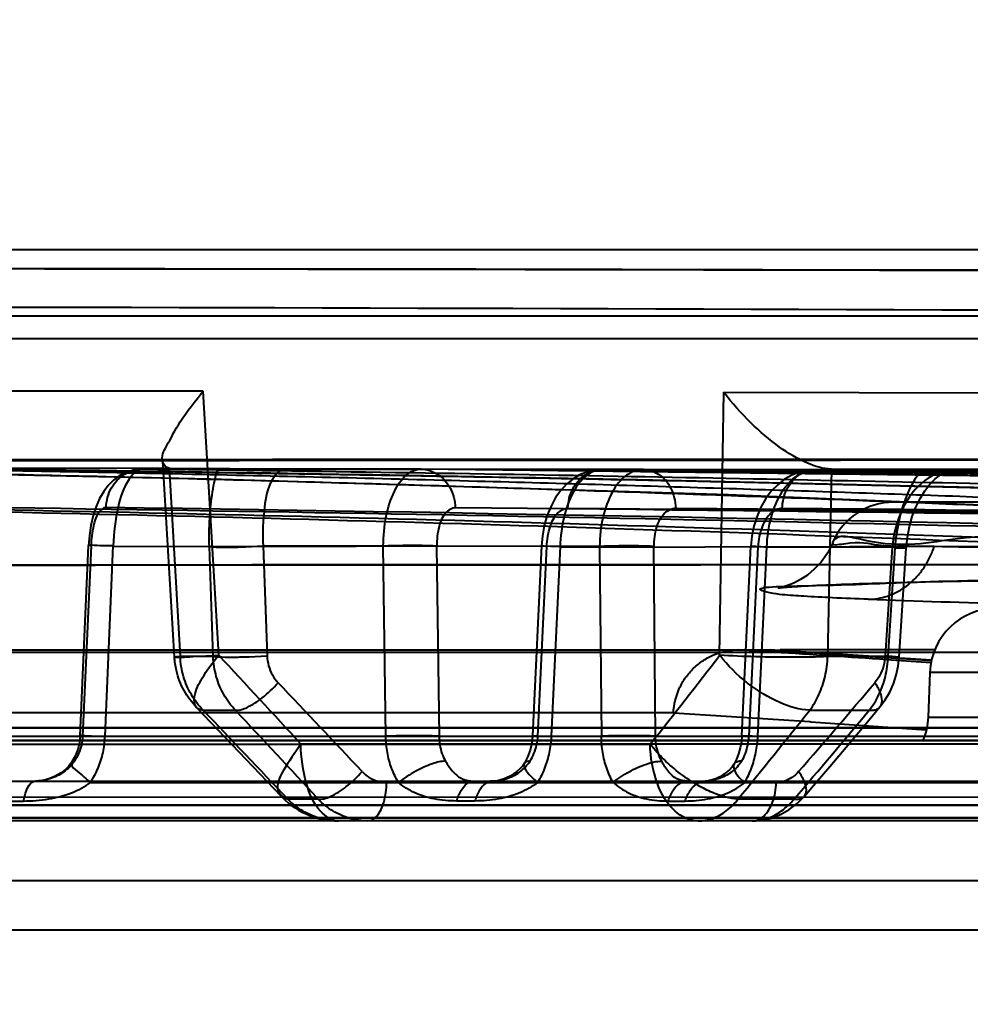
# Model space of a CAD drawing. Header units: millimetres. Extents: x 687 to 1107, y -116 to 478.
# Drawn here: x 946.151 to 947.584, y 377.089 to 378.553 of the extents above; entities that cross this region are included whole.
import ezdxf

# ---------------------------------------------------------------- set-up
doc = ezdxf.new("R2010")
doc.units = ezdxf.units.MM
doc.header["$LTSCALE"] = 0.1
doc.layers.add('DIM', color=3, linetype='Continuous')
doc.styles.get("Standard").update_dxf_attribs({"font": 'arial.ttf'})
doc.dimstyles.new('ISO-25', dxfattribs={"dimtxt": 2.5, "dimasz": 2.5, "dimexe": 1.25, "dimexo": 0.625, "dimtad": 1, "dimlfac": 5, "dimtxsty": 'Standard', "dimcen": 2.5, "dimadec": 0, "dimazin": 0, "dimtfac": 1, "dimtmove": 0, "dimatfit": 3, "dimfxl": 0, "dimarcsym": 0})

# ---------------------------------------------------------------- blocks, each defined once
blk = doc.blocks.new('*D66')
at = {"layer": 'Defpoints', "color": 0}
for p in [(944.6671, 406.9555), (944.6671, 389.8246), (1014.6687, 375.8242)]:
    blk.add_point(p, dxfattribs=at)
at = {"layer": 'DIM', "color": 0, "lineweight": -2}
for p, q in [((944.6671, 390.4496), (944.6671, 408.2055)), ((1014.6687, 376.4492), (1014.6687, 408.2055)), ((1012.1687, 406.9555), (947.1671, 406.9555))]:
    blk.add_line(p, q, dxfattribs=at)
at = {"layer": 'DIM', "color": 0}
for points in [[(947.1671, 407.3722), (947.1671, 406.5389), (944.6671, 406.9555)], [(1012.1687, 407.3722), (1012.1687, 406.5389), (1014.6687, 406.9555)]]:
    blk.add_solid(points, dxfattribs=at)
at = {"layer": 'DIM', "color": 0, "insert": (979.6679, 408.8578), "char_height": 2.5, "attachment_point": 5}
blk.add_mtext('350', dxfattribs=at)

msp = doc.modelspace()

# ---------------------------------------------------------------- linework, layer by layer
for p, q in [((949.1672, 378.2056), (944.6672, 378.2056)), ((949.0672, 378.1056), (940.267, 378.1056)), ((948.3579, 378.0723), (940.7904, 378.0697)), ((941.1601, 378.0699), (948.5429, 378.0724)), ((946.4283, 377.9927), (945.8987, 377.9933)), ((946.4517, 377.5952), (946.4282, 377.9927)), ((947.2063, 377.5952), (947.2129, 377.9911)), ((947.2128, 377.9913), (947.6265, 377.9905)), ((946.385, 377.5922), (946.3672, 377.8873)), ((946.0432, 377.8774), (946.3769, 377.877)), ((947.0913, 377.8747), (946.3382, 377.8759)), ((946.377, 377.877), (946.3936, 377.5931)), ((946.377, 377.877), (946.4504, 377.8762)), ((946.4504, 377.8762), (946.5524, 377.8756)), ((946.7561, 377.8753), (946.5522, 377.8756)), ((946.5524, 377.8756), (946.7563, 377.8753)), ((947.1484, 377.8746), (947.0297, 377.8748)), ((947.0299, 377.8748), (947.7034, 377.8735)), ((947.3786, 377.8742), (947.1484, 377.8746)), ((947.5588, 377.8738), (947.3498, 377.8742)), ((947.5591, 377.8738), (947.3501, 377.8742)), ((947.3747, 377.8754), (947.3691, 377.5931)), ((947.6357, 377.8749), (947.3747, 377.8754)), ((947.3747, 377.8754), (947.5097, 377.8744)), ((947.5097, 377.8744), (947.5591, 377.8738)), ((949.9665, 377.8256), (947.4684, 377.8256)), ((946.2429, 377.4737), (946.2556, 377.7606)), ((946.2592, 377.7601), (946.2465, 377.4731)), ((946.2803, 377.4731), (946.2926, 377.7601)), ((946.2926, 377.7589), (947.0255, 377.7601)), ((946.4432, 377.5931), (946.4375, 377.7587)), ((946.4918, 377.7585), (946.5187, 377.7597)), ((946.5187, 377.7597), (946.5245, 377.5941)), ((946.6996, 377.7596), (946.5187, 377.7596)), ((946.7034, 377.4731), (946.6996, 377.7594)), ((946.7797, 377.7594), (946.7835, 377.4731)), ((946.9379, 377.7597), (946.9244, 377.4739)), ((946.9324, 377.4731), (946.9459, 377.759)), ((946.9379, 377.7597), (946.9661, 377.759)), ((946.9459, 377.759), (946.9379, 377.7597)), ((946.9661, 377.759), (946.9526, 377.4731)), ((947.6211, 377.759), (946.966, 377.7576)), ((947.0255, 377.7589), (947.0281, 377.4731)), ((947.1099, 377.4731), (947.1073, 377.7589)), ((947.24, 377.4739), (947.2536, 377.7592)), ((947.264, 377.7585), (947.2504, 377.4731)), ((947.2638, 377.4731), (947.2775, 377.7584)), ((947.2775, 377.758), (947.4663, 377.7584)), ((947.4663, 377.758), (947.4559, 377.5941)), ((947.4605, 377.5931), (947.471, 377.757)), ((947.4875, 377.7563), (947.4663, 377.758)), ((947.471, 377.757), (947.4875, 377.7563)), ((947.477, 377.5924), (947.4875, 377.7563)), ((947.5165, 377.7057), (947.5427, 377.7063)), ((947.5427, 377.7063), (947.5703, 377.7069)), ((947.5703, 377.7069), (947.5994, 377.7074)), ((951.1931, 377.5995), (944.8251, 377.5992)), ((945.372, 377.6032), (947.2832, 377.6032)), ((946.4432, 377.5931), (946.3936, 377.5931)), ((946.4083, 377.5929), (946.4127, 377.5931)), ((946.4127, 377.5931), (946.4517, 377.5952)), ((946.4975, 377.5929), (946.5245, 377.5941)), ((947.2826, 377.6001), (947.2349, 377.6032)), ((947.2888, 377.5997), (947.2826, 377.6001)), ((947.2832, 377.6032), (947.2832, 377.6032)), ((947.2894, 377.603), (947.2832, 377.6032)), ((947.2832, 377.6031), (947.2893, 377.6027)), ((947.478, 377.5908), (947.2892, 377.603)), ((947.2893, 377.6027), (947.3934, 377.596)), ((947.5305, 377.6032), (947.2978, 377.6032)), ((947.4605, 377.5931), (947.3691, 377.5931)), ((947.3934, 377.596), (947.504, 377.5886)), ((947.477, 377.5924), (947.4559, 377.5941)), ((947.4605, 377.5931), (947.477, 377.5924)), ((947.5252, 377.5837), (947.458, 377.5883)), ((947.5257, 377.5875), (947.478, 377.5908)), ((947.504, 377.5886), (947.5256, 377.5871)), ((947.5232, 377.5691), (947.5208, 377.5021)), ((949.9118, 377.5691), (947.5232, 377.5691)), ((947.1372, 377.5084), (945.2732, 377.5084)), ((946.4281, 377.5123), (946.4768, 377.5123)), ((947.1372, 377.5084), (947.3421, 377.4951)), ((947.3421, 377.5123), (947.4318, 377.5123)), ((947.3421, 377.4951), (947.3439, 377.4949)), ((947.3439, 377.4949), (947.5177, 377.4829)), ((947.5208, 377.5021), (949.9141, 377.5021)), ((944.8234, 377.4857), (951.2204, 377.4857)), ((953.4392, 377.485), (944.8235, 377.4862)), ((963.4856, 377.4667), (925.8486, 377.4667)), ((927.8361, 377.4666), (956.7883, 377.4667)), ((945.7182, 377.4731), (963.2813, 377.4731)), ((945.8637, 377.4614), (947.1018, 377.4614)), ((946.085, 377.4731), (963.2877, 377.4731)), ((947.6624, 377.4614), (946.5755, 377.4614)), ((946.9244, 377.4739), (946.9526, 377.4731)), ((946.9324, 377.4731), (946.9244, 377.4739)), ((945.7815, 377.4056), (963.2928, 377.4056)), ((946.2584, 377.4035), (947.6362, 377.4035)), ((944.6672, 377.3816), (949.3176, 377.3817)), ((946.1277, 377.3756), (946.1573, 377.3756)), ((946.6015, 377.3785), (946.5557, 377.3785)), ((946.8377, 377.3756), (946.8103, 377.3756)), ((947.1284, 377.3756), (947.1543, 377.3756)), ((947.3184, 377.3785), (947.234, 377.3785)), ((951.2816, 377.3691), (944.7631, 377.3692)), ((944.7632, 377.3693), (952.6613, 377.3693)), ((944.6666, 377.3503), (952.6626, 377.3504)), ((952.6626, 377.3503), (944.667, 377.3504)), ((948.9288, 377.3456), (945.8993, 377.3456)), ((952.6673, 377.2556), (936.667, 377.2556)), ((949.3393, 377.1809), (944.6672, 377.1811))]:
    msp.add_line(p, q)
for points in [[(948.2844, 378.1733), (948.1491, 378.1736), (947.9994, 378.174), (947.8368, 378.1744), (947.661, 378.1748), (947.4716, 378.1753), (947.2707, 378.1757), (947.0594, 378.1761), (946.8389, 378.1764), (946.6093, 378.1768), (946.3705, 378.1771), (946.1236, 378.1774), (945.8705, 378.1776), (945.6124, 378.1778), (945.3508, 378.178), (945.086, 378.1781), (944.819, 378.1782), (944.5509, 378.1782), (944.2829, 378.1781), (944.0166, 378.178), (943.7534, 378.1779)], [(948.2621, 378.1734), (948.1278, 378.1737), (947.9792, 378.1741), (947.8169, 378.1745), (947.6417, 378.1749), (947.4544, 378.1753), (947.2558, 378.1757), (947.0465, 378.1761), (946.8274, 378.1765), (946.5989, 378.1768), (946.363, 378.1772), (946.1216, 378.1774), (945.8737, 378.1777), (945.6199, 378.1779), (945.3622, 378.178), (945.1021, 378.1781), (944.8408, 378.1782), (944.5782, 378.1782), (944.3144, 378.1782), (944.051, 378.1781), (943.7898, 378.1779)], [(950.4171, 377.6606), (949.6058, 377.7168), (948.8023, 377.7649), (948.0068, 377.8048), (947.2192, 377.8367), (946.4394, 377.8605), (945.6677, 377.8765)], [(952.3611, 377.658), (951.2221, 377.7161), (950.1174, 377.7653), (949.047, 377.8055), (948.011, 377.8372), (947.0093, 377.8607), (946.042, 377.8762)], [(946.3381, 377.8759), (946.3244, 377.8745), (946.3119, 377.8706), (946.3017, 377.8652), (946.293, 377.8588), (946.2851, 377.8509), (946.2783, 377.8419), (946.2721, 377.8313), (946.2667, 377.8189), (946.2624, 377.8055), (946.259, 377.7906), (946.2568, 377.7755), (946.2556, 377.7606)], [(947.091, 377.8747), (946.971, 377.8749), (946.8484, 377.8751), (946.7238, 377.8753), (946.5972, 377.8755), (946.4684, 377.8757), (946.338, 377.8759)], [(956.1722, 377.6466), (954.4387, 377.7042), (952.7709, 377.755), (951.1688, 377.7979), (949.6324, 377.8324), (948.1617, 377.8582), (946.7567, 377.8753)], [(947.0297, 377.8748), (947.018, 377.8739), (947.0064, 377.8711), (946.9954, 377.8666), (946.9852, 377.8604), (946.9756, 377.8526), (946.967, 377.8434), (946.9592, 377.8325), (946.9523, 377.8199), (946.9466, 377.806), (946.9421, 377.7903), (946.9392, 377.7746), (946.9379, 377.7597)], [(959.3728, 377.5964), (957.0874, 377.6637), (954.8974, 377.7252), (952.8028, 377.7784), (950.8036, 377.8217), (948.8998, 377.854), (947.0915, 377.8747)], [(947.3498, 377.8742), (947.3384, 377.8734), (947.3268, 377.8709), (947.3153, 377.8665), (947.3042, 377.8602), (947.2938, 377.852), (947.2842, 377.8422), (947.2758, 377.831), (947.2686, 377.8182), (947.2627, 377.8045), (947.2581, 377.7897), (947.2551, 377.7745), (947.2536, 377.7592)], [(947.7031, 377.8735), (947.598, 377.8737), (947.3786, 377.8742)], [(947.4875, 377.7563), (947.4893, 377.773), (947.4924, 377.789), (947.4967, 377.804), (947.5021, 377.8181), (947.5084, 377.831), (947.5155, 377.8426), (947.5232, 377.8526), (947.5311, 377.8607), (947.539, 377.8669), (947.5464, 377.871), (947.5529, 377.8731), (947.5588, 377.8738)], [(947.3774, 377.7648), (947.3689, 377.7487), (947.3592, 377.7353), (947.349, 377.7246), (947.3385, 377.7159), (947.3283, 377.7092), (947.3193, 377.7044), (947.3115, 377.7012), (947.3056, 377.6991), (947.3013, 377.6978), (947.2982, 377.6971), (947.2963, 377.6967), (947.2952, 377.6965), (947.295, 377.6964), (947.2953, 377.6965), (947.2963, 377.6966), (947.2977, 377.6968), (947.2997, 377.697), (947.302, 377.6972), (947.3047, 377.6975), (947.3079, 377.6977), (947.3114, 377.698), (947.3153, 377.6983), (947.3195, 377.6986), (947.3241, 377.6989), (947.3291, 377.6992), (947.3344, 377.6995), (947.3401, 377.6998), (947.3462, 377.7001), (947.3526, 377.7005), (947.3594, 377.7008), (947.3665, 377.7011), (947.374, 377.7014), (947.3818, 377.7017), (947.39, 377.702), (947.3986, 377.7024), (947.4075, 377.7027), (947.4168, 377.703), (947.4264, 377.7033), (947.4364, 377.7036), (947.4468, 377.7039), (947.4575, 377.7042), (947.4686, 377.7045), (947.48, 377.7048), (947.4918, 377.7051), (947.504, 377.7054), (947.5165, 377.7057)], [(947.4479, 377.5174), (947.4558, 377.528), (947.4626, 377.5397), (947.4681, 377.552), (947.4724, 377.5651), (947.4754, 377.5786), (947.477, 377.5924)], [(946.4182, 377.5163), (946.4394, 377.4941), (946.4606, 377.4719), (946.4818, 377.4498), (946.5029, 377.4276), (946.524, 377.4054), (946.545, 377.3832)], [(947.334, 377.3829), (947.3532, 377.4053), (947.3723, 377.4277), (947.3913, 377.4501), (947.4102, 377.4725), (947.4291, 377.495), (947.4479, 377.5174)], [(946.2429, 377.4737), (946.2417, 377.4632), (946.2392, 377.453), (946.2354, 377.4433), (946.2304, 377.4344)], [(946.9244, 377.4739), (946.9232, 377.4628), (946.9207, 377.452), (946.917, 377.4418), (946.9122, 377.4326)], [(947.24, 377.4739), (947.2391, 377.4646), (947.2374, 377.4555), (947.2349, 377.4469), (947.2317, 377.4387), (947.228, 377.4314)], [(946.2304, 377.4343), (946.2279, 377.431), (946.225, 377.4276), (946.2217, 377.4243), (946.218, 377.4212), (946.214, 377.4182), (946.2097, 377.4155), (946.2051, 377.413), (946.2004, 377.4109), (946.1955, 377.409), (946.1904, 377.4075), (946.1853, 377.4064), (946.1802, 377.4058), (946.1753, 377.4056)], [(946.9122, 377.4326), (946.9092, 377.4283), (946.9053, 377.4241), (946.9008, 377.42), (946.8958, 377.4164), (946.8906, 377.4132), (946.8853, 377.4106), (946.8802, 377.4086), (946.8754, 377.4071), (946.871, 377.4062), (946.8671, 377.4057), (946.8638, 377.4056)], [(947.2279, 377.4313), (947.225, 377.427), (947.2211, 377.4227), (947.2164, 377.4185), (947.2114, 377.4149), (947.2064, 377.412), (947.2016, 377.4096), (947.1972, 377.4079), (947.1933, 377.4068), (947.1897, 377.406), (947.1867, 377.4057), (947.1843, 377.4056)], [(947.2553, 377.3456), (947.2697, 377.3466), (947.284, 377.3499), (947.2979, 377.3552), (947.311, 377.3626), (947.3231, 377.3719), (947.334, 377.3829)]]:
    msp.add_lwpolyline(points)
for centre, radius, start, end in [((944.0141, 219.6454), 158.1885, 86.508012, 89.178679), ((947.4684, 377.7256), 0.1, 90, 156.7355), ((947.6231, 377.5656), 0.1, 90, 178), ((927.1188, 359.5772), 26.4274, 42.58847, 42.98394), ((938.2859, 384.4753), 11.2657, 321.49421, 322.35874), ((943.1293, 314.1149), 63.6209, 86.098651, 86.25143), ((927.7222, 359.6353), 25.985, 43.19001, 43.59607), ((937.976, 385.5623), 12.3979, 318.9476, 319.76266), ((927.6569, 359.4955), 26.0185, 43.41821, 43.82528), ((927.6256, 359.8162), 25.8557, 42.78447, 43.18985), ((938.3376, 384.6791), 11.5084, 320.62688, 321.4835), ((937.9641, 385.4153), 12.3326, 319.33262, 320.14731), ((947.4209, 377.5056), 0.1, 336.8957, 358), ((946.6323, 377.4656), 0.12, 221.651, 270)]:
    msp.add_arc(centre, radius, start, end)
for points, knots in [([(940.6928, 378.1722), (940.6766, 378.1722), (940.6505, 378.1721), (940.6155, 378.172), (940.5867, 378.1719), (940.5757, 378.1719), (940.5601, 378.1718), (940.5713, 378.1719), (940.5821, 378.1719), (940.6219, 378.172), (940.6906, 378.1722), (940.805, 378.1726), (940.9554, 378.173), (941.2268, 378.1738), (941.6441, 378.1748), (942.11, 378.1758), (942.5355, 378.1765), (942.8874, 378.1771), (943.2566, 378.1775), (943.7735, 378.178), (944.434, 378.1783), (945.0987, 378.1782), (945.6268, 378.1779), (946.0119, 378.1776), (946.3838, 378.1771), (946.8439, 378.1765), (947.3619, 378.1756), (947.8675, 378.1744), (948.1559, 378.1737), (948.2626, 378.1734)], [0, 0, 0, 0, 0.005823, 0.010402, 0.013726, 0.015796, 0.016608, 0.017066, 0.018803, 0.021787, 0.031398, 0.045882, 0.065227, 0.089191, 0.149773, 0.225198, 0.267685, 0.312785, 0.360042, 0.409119, 0.51084, 0.613132, 0.663784, 0.713197, 0.76066, 0.806283, 0.889497, 0.959103, 1, 1, 1, 1]), ([(941.072, 378.1733), (941.2332, 378.1738), (941.6003, 378.1747), (942.2087, 378.176), (942.9204, 378.1771), (943.7062, 378.1779), (944.532, 378.1782), (945.3647, 378.1781), (946.1671, 378.1774), (946.904, 378.1764), (947.5513, 378.1751), (948.0628, 378.1739), (948.4634, 378.1728), (948.6405, 378.1722), (948.818, 378.1717), (948.682, 378.1721), (948.6399, 378.1722)], [0, 0, 0, 0, 0.061828, 0.140832, 0.233385, 0.334836, 0.44226, 0.550165, 0.654318, 0.74989, 0.833348, 0.901165, 0.950069, 0.977961, 0.983845, 1, 1, 1, 1]), ([(926.277, 377.8907), (929.3414, 377.9675), (935.4713, 378.0827), (944.6676, 378.1402), (953.8638, 378.0826), (959.9937, 377.9675), (963.0581, 377.8907)], [0, 0, 0, 0, 0.25, 0.5, 0.75, 1, 1, 1, 1]), ([(946.377, 377.877), (946.3726, 377.8772), (946.3619, 377.8899), (946.3765, 377.9161), (946.3946, 377.9514), (946.4159, 377.9778), (946.4282, 377.9927)], [0, 0, 0, 0, 0.096587, 0.276262, 0.579283, 1, 1, 1, 1]), ([(947.3747, 377.8754), (947.3623, 377.8757), (947.3343, 377.8846), (947.2937, 377.9091), (947.2513, 377.9452), (947.2251, 377.9747), (947.2129, 377.9911)], [0, 0, 0, 0, 0.182421, 0.420177, 0.698724, 1, 1, 1, 1]), ([(944.667, 377.8881), (945.0706, 377.8881), (945.8772, 377.8883), (947.086, 377.889), (948.2918, 377.8897), (949.4933, 377.8902), (950.6887, 377.8903), (952.2636, 377.8901), (953.8207, 377.8899), (955.3507, 377.8896), (956.4552, 377.8895), (957.5152, 377.8893), (958.5133, 377.8891), (959.4275, 377.889), (960.2397, 377.8891), (960.9373, 377.8892), (961.514, 377.8893), (961.9179, 377.8895), (962.183, 377.8897), (962.386, 377.8898), (962.5935, 377.89), (962.7982, 377.8903), (962.9371, 377.8905), (963.0298, 377.8907), (963.1085, 377.8908), (963.1986, 377.891), (963.2968, 377.8912), (963.3826, 377.8913), (963.4559, 377.8915), (963.5179, 377.8916), (963.5624, 377.8917), (963.5925, 377.8918), (963.6109, 377.8918), (963.6266, 377.8919), (963.6395, 377.8919), (963.6486, 377.8919), (963.6546, 377.8919), (963.6581, 377.8919), (963.6609, 377.8919), (963.663, 377.8919), (963.6644, 377.8919), (963.6652, 377.8919), (963.6655, 377.8919), (963.6656, 377.8919)], [0, 0, 0, 0, 0.063732, 0.127369, 0.190866, 0.254139, 0.317094, 0.379625, 0.502835, 0.562966, 0.621227, 0.677238, 0.730352, 0.778832, 0.821598, 0.85859, 0.888999, 0.912651, 0.922367, 0.930873, 0.9447, 0.955137, 0.963199, 0.966622, 0.969786, 0.975624, 0.980838, 0.985306, 0.989164, 0.992421, 0.995086, 0.996199, 0.997167, 0.997992, 0.998674, 0.999215, 0.999432, 0.999615, 0.999763, 0.999877, 0.999956, 0.999982, 1, 1, 1, 1]), ([(963.0581, 377.8907), (963.0099, 377.8906), (962.9009, 377.8904), (962.7273, 377.8902), (962.5183, 377.8899), (962.2824, 377.8898), (962.004, 377.8896), (961.6714, 377.8894), (961.2614, 377.8892), (960.7632, 377.8891), (960.1833, 377.8891), (959.534, 377.889), (958.8251, 377.8891), (958.0913, 377.8892), (957.3392, 377.8894), (956.6118, 377.8895), (955.8935, 377.8896), (955.151, 377.8897), (954.3579, 377.8898), (953.5595, 377.8899), (952.796, 377.89), (952.1156, 377.8901), (951.4776, 377.8902), (950.8784, 377.8903), (950.2728, 377.8903), (949.6846, 377.8904), (949.1184, 377.8904), (948.61, 377.8903), (948.1361, 377.8902), (947.711, 377.8901), (947.2993, 377.89), (946.907, 377.8898), (946.5204, 377.8897), (946.1455, 377.8895), (945.7764, 377.8893), (945.4099, 377.8891), (945.0402, 377.8889), (944.7916, 377.8889), (944.6672, 377.8889)], [0, 0, 0, 0, 0.007865, 0.01778, 0.028328, 0.041955, 0.056264, 0.073729, 0.096226, 0.123137, 0.154999, 0.190818, 0.229056, 0.270639, 0.310512, 0.35174, 0.389304, 0.427678, 0.472863, 0.518671, 0.557925, 0.597414, 0.62966, 0.661992, 0.695165, 0.728437, 0.757945, 0.787531, 0.811366, 0.835242, 0.856876, 0.878536, 0.899228, 0.919939, 0.939685, 0.959446, 0.979719, 1, 1, 1, 1]), ([(945.6668, 377.8765), (945.8263, 377.874), (946.1318, 377.8682), (946.5707, 377.8572), (946.9721, 377.8448), (947.3385, 377.8318), (947.6735, 377.8183), (947.9792, 377.805), (948.2584, 377.7917), (948.5135, 377.7787), (948.7463, 377.7663), (948.9564, 377.7546), (949.1449, 377.7432), (949.3172, 377.7324), (949.4756, 377.7229), (949.6143, 377.7147), (949.7311, 377.7057), (949.8314, 377.6979), (949.9247, 377.6914), (950.0126, 377.6853), (950.0935, 377.6796), (950.1675, 377.6745), (950.2366, 377.6696), (950.3064, 377.665), (950.38, 377.6613), (950.452, 377.6584), (950.5161, 377.655), (950.5724, 377.651), (950.6282, 377.647), (950.6863, 377.6427), (950.7436, 377.6383), (950.7965, 377.6343), (950.8435, 377.6307), (950.8854, 377.6275), (950.9229, 377.6246), (950.9568, 377.6219), (950.9875, 377.6195), (951.0153, 377.6173), (951.0406, 377.6153), (951.0637, 377.6134), (951.0847, 377.6118), (951.1038, 377.6102), (951.1212, 377.6088), (951.1372, 377.6075), (951.1517, 377.6063), (951.1649, 377.6052), (951.1771, 377.6042), (951.1877, 377.6033), (951.1983, 377.6027), (951.2033, 377.6014), (951.2119, 377.6019), (951.2082, 377.5989), (951.2021, 377.6006), (951.1966, 377.5996), (951.1931, 377.5995)], [0, 0, 0, 0, 0.085898, 0.1646, 0.236515, 0.302172, 0.362109, 0.417091, 0.467033, 0.51264, 0.554692, 0.592596, 0.625983, 0.656442, 0.68559, 0.711449, 0.73126, 0.748681, 0.765679, 0.781595, 0.796157, 0.809383, 0.821519, 0.833477, 0.847089, 0.861216, 0.872267, 0.881681, 0.891627, 0.902392, 0.913051, 0.922581, 0.930971, 0.938465, 0.94519, 0.95126, 0.956759, 0.961756, 0.966301, 0.970439, 0.974209, 0.977645, 0.980778, 0.983637, 0.986253, 0.988622, 0.990789, 0.992785, 0.994552, 0.995992, 0.996809, 0.99698, 0.998161, 1, 1, 1, 1]), ([(945.972, 377.8762), (946.1231, 377.8738), (946.4128, 377.8684), (946.8291, 377.8582), (947.21, 377.847), (947.558, 377.8352), (947.8765, 377.823), (948.1684, 377.8107), (948.4351, 377.7988), (948.6788, 377.7868), (948.9016, 377.7753), (949.1057, 377.7646), (949.292, 377.7542), (949.4611, 377.7443), (949.6139, 377.7353), (949.7523, 377.7262), (949.8817, 377.7188), (949.9957, 377.709), (950.0924, 377.7075), (950.1706, 377.6906), (950.2437, 377.6777), (950.3167, 377.6729), (950.3849, 377.6686), (950.4468, 377.6644), (950.5031, 377.6607), (950.5552, 377.6574), (950.6064, 377.6558), (950.663, 377.6604), (950.727, 377.6631), (950.7919, 377.649), (950.8548, 377.6405), (950.9158, 377.6351), (950.9762, 377.6301), (951.0334, 377.6256), (951.0849, 377.6215), (951.1306, 377.6179), (951.1715, 377.6147), (951.2083, 377.6118), (951.2416, 377.6092), (951.2718, 377.6068), (951.2993, 377.6046), (951.3244, 377.6027), (951.3473, 377.6008), (951.3681, 377.5992), (951.3872, 377.5977), (951.4046, 377.5963), (951.4206, 377.5951), (951.4352, 377.5939), (951.4485, 377.5929), (951.4607, 377.592), (951.4719, 377.5912), (951.4822, 377.5905), (951.4915, 377.5899), (951.5, 377.5894), (951.5075, 377.5891), (951.5139, 377.5893), (951.5186, 377.5895), (951.5225, 377.5921), (951.519, 377.5967), (951.5128, 377.5986), (951.507, 377.5994), (951.5037, 377.5994)], [0, 0, 0, 0, 0.081261, 0.155751, 0.223797, 0.286087, 0.342926, 0.395135, 0.443125, 0.48643, 0.526248, 0.563026, 0.596327, 0.62654, 0.654067, 0.678569, 0.701147, 0.723717, 0.740068, 0.752959, 0.766582, 0.779975, 0.792249, 0.8033, 0.81333, 0.822547, 0.831369, 0.840819, 0.853128, 0.865565, 0.876348, 0.887213, 0.898479, 0.908918, 0.91809, 0.926249, 0.933556, 0.940139, 0.946096, 0.951506, 0.956431, 0.960921, 0.965017, 0.968756, 0.972172, 0.975295, 0.978153, 0.980768, 0.983162, 0.985356, 0.987363, 0.989197, 0.990871, 0.992394, 0.993754, 0.994925, 0.995814, 0.99635, 0.996965, 0.998222, 1, 1, 1, 1]), ([(946.0414, 377.8762), (946.2875, 377.8732), (946.7339, 377.8664), (947.3833, 377.8532), (947.962, 377.8389), (948.4849, 377.8239), (948.9263, 377.8097), (949.2953, 377.797), (949.6245, 377.7848), (949.946, 377.7719), (950.26, 377.7594), (950.5496, 377.7472), (950.7973, 377.7343), (951.0158, 377.7233), (951.2089, 377.7163), (951.3956, 377.7098), (951.5755, 377.6898), (951.7549, 377.6583), (951.9227, 377.6477), (952.0817, 377.6415), (952.2412, 377.654), (952.3982, 377.6634), (952.5323, 377.6257), (952.6397, 377.6098), (952.7245, 377.6002), (952.796, 377.5935), (952.8574, 377.5884), (952.9104, 377.5843), (952.9567, 377.581), (952.9974, 377.5782), (953.0334, 377.5758), (953.0657, 377.5738), (953.0949, 377.572), (953.1218, 377.5705), (953.1471, 377.569), (953.1716, 377.5677), (953.1963, 377.5665), (953.2265, 377.5651), (953.264, 377.5639), (953.3071, 377.5626), (953.3515, 377.5647), (953.3862, 377.5617), (953.4193, 377.5813), (953.4067, 377.599), (953.4015, 377.5987)], [0, 0, 0, 0, 0.099701, 0.180826, 0.263056, 0.334141, 0.392697, 0.441911, 0.483682, 0.526118, 0.572255, 0.610957, 0.643517, 0.672723, 0.699528, 0.721784, 0.748357, 0.772797, 0.795468, 0.816394, 0.837136, 0.860399, 0.879352, 0.893082, 0.904361, 0.913942, 0.922168, 0.929286, 0.935496, 0.940952, 0.945803, 0.950131, 0.954045, 0.957661, 0.961049, 0.964303, 0.967611, 0.97103, 0.976565, 0.982799, 0.988557, 0.994235, 0.997881, 1, 1, 1, 1]), ([(953.4015, 377.5987), (953.423, 377.5997), (953.4982, 377.603), (953.3739, 377.6195), (953.2669, 377.6206), (953.0463, 377.633), (952.7898, 377.6418), (952.4863, 377.6529), (952.1581, 377.6645), (951.865, 377.6771), (951.6061, 377.6937), (951.3074, 377.7121), (950.9334, 377.7269), (950.4996, 377.7481), (950.0376, 377.767), (949.5065, 377.7882), (948.9142, 377.8093), (948.255, 377.8303), (947.5731, 377.8487), (946.8238, 377.8649), (946.3154, 377.8728), (946.0414, 377.8762)], [0, 0, 0, 0, 0.00864, 0.014652, 0.03226, 0.064401, 0.095957, 0.137352, 0.185129, 0.227664, 0.254722, 0.288956, 0.347449, 0.404508, 0.462822, 0.532499, 0.617258, 0.70004, 0.796475, 0.890317, 1, 1, 1, 1]), ([(946.2819, 377.8176), (946.2822, 377.8278), (946.2875, 377.848), (946.3088, 377.8703), (946.3286, 377.8759), (946.3382, 377.8759)], [0, 0, 0, 0, 0.344763, 0.673516, 1, 1, 1, 1]), ([(946.3382, 377.8759), (946.3294, 377.876), (946.3098, 377.8551), (946.2978, 377.8146), (946.2931, 377.7796), (946.2926, 377.7601)], [0, 0, 0, 0, 0.203278, 0.551728, 1, 1, 1, 1]), ([(946.3382, 377.8759), (946.5766, 377.8729), (947.0323, 377.8659), (947.6855, 377.8523), (948.2796, 377.8372), (948.8202, 377.8212), (949.3122, 377.805), (949.7592, 377.789), (950.1658, 377.7732), (950.5331, 377.7583), (950.8628, 377.7442), (951.1604, 377.7302), (951.4293, 377.7181), (951.6645, 377.7077), (951.8658, 377.6964), (952.0408, 377.687), (952.202, 377.6788), (952.3514, 377.6712), (952.4954, 377.6637), (952.6361, 377.6579), (952.7667, 377.6529), (952.8788, 377.6473), (952.9715, 377.6423), (953.0523, 377.638), (953.1237, 377.6341), (953.1875, 377.6305), (953.2449, 377.6274), (953.2968, 377.6245), (953.3439, 377.6218), (953.3866, 377.6194), (953.4256, 377.6172), (953.461, 377.6152), (953.4933, 377.6133), (953.5228, 377.6116), (953.5497, 377.6101), (953.5743, 377.6087), (953.5968, 377.6074), (953.6174, 377.6061), (953.6361, 377.605), (953.6532, 377.604), (953.6687, 377.6031), (953.6827, 377.6022), (953.6944, 377.6015), (953.7051, 377.6007), (953.71, 377.6003), (953.7169, 377.5995), (953.7107, 377.5985), (953.7085, 377.5986), (953.7062, 377.5986)], [0, 0, 0, 0, 0.096751, 0.184962, 0.265104, 0.337953, 0.404413, 0.464865, 0.519483, 0.569537, 0.614059, 0.65337, 0.690453, 0.723281, 0.748937, 0.77227, 0.794411, 0.814426, 0.832968, 0.852912, 0.871569, 0.886034, 0.898437, 0.909251, 0.918865, 0.92746, 0.935198, 0.942198, 0.948549, 0.954324, 0.959579, 0.964366, 0.968732, 0.972715, 0.976353, 0.979677, 0.982715, 0.985493, 0.988029, 0.99034, 0.992439, 0.99433, 0.995984, 0.997351, 0.998323, 0.998726, 0.999047, 1, 1, 1, 1]), ([(946.4375, 377.7587), (946.4371, 377.7729), (946.4373, 377.8006), (946.4414, 377.84), (946.4469, 377.8648), (946.4504, 377.8762)], [0, 0, 0, 0, 0.359877, 0.698295, 1, 1, 1, 1]), ([(946.5524, 377.8756), (946.544, 377.8757), (946.5258, 377.8543), (946.5192, 377.8137), (946.5173, 377.779), (946.5187, 377.7596)], [0, 0, 0, 0, 0.198183, 0.540006, 1, 1, 1, 1]), ([(946.6996, 377.7596), (946.6997, 377.7746), (946.7022, 377.8029), (946.7136, 377.8399), (946.7307, 377.8669), (946.7486, 377.8753), (946.7563, 377.8753)], [0, 0, 0, 0, 0.324665, 0.610199, 0.832738, 1, 1, 1, 1]), ([(946.7563, 377.8753), (946.765, 377.8752), (946.7833, 377.8696), (946.8028, 377.8474), (946.8078, 377.8276), (946.808, 377.8173)], [0, 0, 0, 0, 0.305585, 0.636784, 1, 1, 1, 1]), ([(957.5897, 377.5969), (957.5143, 377.6), (957.3493, 377.5962), (957.0797, 377.5976), (956.7641, 377.6075), (956.4159, 377.6378), (956.0499, 377.6503), (955.6666, 377.6637), (955.2456, 377.678), (954.7637, 377.6937), (954.2148, 377.7112), (953.5965, 377.7302), (952.9016, 377.7515), (952.1244, 377.7733), (951.2575, 377.7961), (950.2935, 377.819), (949.2219, 377.8411), (948.0308, 377.8611), (947.1956, 377.8712), (946.7563, 377.8753)], [0, 0, 0, 0, 0.020886, 0.045648, 0.074644, 0.108252, 0.142373, 0.175979, 0.214437, 0.258965, 0.309439, 0.366477, 0.430193, 0.501884, 0.581704, 0.670234, 0.76879, 0.878402, 1, 1, 1, 1]), ([(947.0299, 377.8748), (947.0216, 377.8749), (947.0026, 377.8666), (946.9833, 377.8395), (946.9701, 377.8023), (946.9665, 377.7739), (946.966, 377.759)], [0, 0, 0, 0, 0.175666, 0.402268, 0.684798, 1, 1, 1, 1]), ([(946.9777, 377.8168), (946.9781, 377.8267), (946.9828, 377.8461), (947.0018, 377.8687), (947.0208, 377.8748), (947.0299, 377.8748)], [0, 0, 0, 0, 0.345748, 0.678469, 1, 1, 1, 1]), ([(947.0913, 377.8747), (947.0824, 377.8748), (947.0624, 377.867), (947.0419, 377.8397), (947.0287, 377.8023), (947.0256, 377.7739), (947.0255, 377.7589)], [0, 0, 0, 0, 0.184397, 0.411927, 0.690201, 1, 1, 1, 1]), ([(957.8552, 377.5968), (957.7787, 377.5998), (957.6129, 377.6061), (957.3439, 377.6157), (957.034, 377.6264), (956.679, 377.6383), (956.278, 377.6512), (955.8322, 377.6657), (955.3386, 377.6822), (954.7791, 377.701), (954.1433, 377.7204), (953.4188, 377.7428), (952.6086, 377.7659), (951.7039, 377.7903), (950.6998, 377.8149), (949.5857, 377.8387), (948.35, 377.8599), (947.4846, 377.8705), (947.0299, 377.8748)], [0, 0, 0, 0, 0.021231, 0.045963, 0.074553, 0.107144, 0.144367, 0.185681, 0.23072, 0.281188, 0.340774, 0.406927, 0.481984, 0.565314, 0.657643, 0.760226, 0.874042, 1, 1, 1, 1]), ([(947.0913, 377.8747), (947.0995, 377.8747), (947.117, 377.8689), (947.1352, 377.8467), (947.1399, 377.8272), (947.1402, 377.8168)], [0, 0, 0, 0, 0.299509, 0.623662, 1, 1, 1, 1]), ([(959.3718, 377.5964), (959.0978, 377.6045), (958.4871, 377.6227), (957.5079, 377.6514), (956.3903, 377.6837), (955.1561, 377.7181), (953.7934, 377.7543), (952.3023, 377.7908), (950.6807, 377.8255), (948.9291, 377.8554), (947.7182, 377.8694), (947.0913, 377.8747)], [0, 0, 0, 0, 0.066936, 0.149212, 0.239255, 0.339989, 0.450754, 0.572156, 0.704266, 0.846881, 1, 1, 1, 1]), ([(947.2775, 377.7584), (947.278, 377.7736), (947.2822, 377.8024), (947.2975, 377.8399), (947.3201, 377.8668), (947.3408, 377.8743), (947.3501, 377.8742)], [0, 0, 0, 0, 0.306786, 0.583461, 0.812147, 1, 1, 1, 1]), ([(947.3007, 377.8163), (947.301, 377.8261), (947.3054, 377.8451), (947.3231, 377.8678), (947.3412, 377.8743), (947.3501, 377.8742)], [0, 0, 0, 0, 0.355319, 0.681732, 1, 1, 1, 1]), ([(947.3501, 377.8742), (947.9687, 377.8689), (949.1646, 377.8548), (950.8964, 377.8252), (952.5034, 377.7908), (953.9856, 377.7545), (955.3445, 377.7185), (956.5793, 377.6842), (957.7021, 377.6519), (958.6925, 377.623), (959.3133, 377.6047), (959.5935, 377.5964)], [0, 0, 0, 0, 0.151541, 0.292973, 0.424288, 0.545286, 0.656171, 0.757283, 0.847871, 0.931329, 1, 1, 1, 1]), ([(947.5591, 377.8738), (947.5437, 377.8739), (947.5104, 377.8602), (947.478, 377.8158), (947.4683, 377.7781), (947.4663, 377.758)], [0, 0, 0, 0, 0.288016, 0.621437, 1, 1, 1, 1]), ([(947.471, 377.757), (947.472, 377.7713), (947.4761, 377.7996), (947.489, 377.8394), (947.5022, 377.8635), (947.5097, 377.8744)], [0, 0, 0, 0, 0.345265, 0.681355, 1, 1, 1, 1]), ([(951.2506, 377.5411), (950.6368, 377.5925), (949.4092, 377.6815), (947.567, 377.7739), (946.3388, 377.808), (945.7252, 377.8182)], [0, 0, 0, 0, 0.333958, 0.66724, 1, 1, 1, 1]), ([(945.9134, 377.8182), (946.5287, 377.8078), (947.7592, 377.7735), (949.6037, 377.6812), (950.8318, 377.5924), (951.4454, 377.5412)], [0, 0, 0, 0, 0.333263, 0.666545, 1, 1, 1, 1]), ([(946.098, 377.8181), (946.9156, 377.8066), (948.5512, 377.7706), (951.0049, 377.678), (952.6403, 377.5906), (953.4581, 377.5404)], [0, 0, 0, 0, 0.332999, 0.666308, 1, 1, 1, 1]), ([(946.2816, 377.8177), (946.2773, 377.8174), (946.2676, 377.8083), (946.2619, 377.7875), (946.2595, 377.7701), (946.2589, 377.7601)], [0, 0, 0, 0, 0.197596, 0.534083, 1, 1, 1, 1]), ([(946.8083, 377.8173), (946.8028, 377.8168), (946.7903, 377.8093), (946.7819, 377.7869), (946.7801, 377.7694), (946.78, 377.7595)], [0, 0, 0, 0, 0.240041, 0.56734, 1, 1, 1, 1]), ([(957.6413, 377.5389), (956.3932, 377.5849), (953.9415, 377.6668), (950.3306, 377.768), (947.9675, 377.8055), (946.8083, 377.8173)], [0, 0, 0, 0, 0.345747, 0.679093, 1, 1, 1, 1]), ([(946.9456, 377.759), (946.9463, 377.769), (946.9492, 377.7866), (946.959, 377.8088), (946.9718, 377.8163), (946.9775, 377.8168)], [0, 0, 0, 0, 0.4271, 0.757015, 1, 1, 1, 1]), ([(946.9775, 377.8168), (948.1369, 377.8048), (950.4993, 377.767), (954.1075, 377.6657), (956.5563, 377.5844), (957.8025, 377.5388)], [0, 0, 0, 0, 0.321217, 0.65454, 1, 1, 1, 1]), ([(947.1075, 377.7589), (947.1077, 377.7689), (947.1098, 377.7867), (947.1204, 377.8094), (947.1342, 377.8163), (947.1404, 377.8168)], [0, 0, 0, 0, 0.414772, 0.740088, 1, 1, 1, 1]), ([(947.1404, 377.8168), (948.4567, 377.8041), (951.1378, 377.7655), (955.231, 377.6617), (958.0079, 377.5825), (959.4204, 377.5385)], [0, 0, 0, 0, 0.321507, 0.654857, 1, 1, 1, 1]), ([(947.3004, 377.8163), (947.2943, 377.816), (947.2804, 377.8092), (947.2683, 377.7869), (947.2648, 377.7688), (947.2638, 377.7585)], [0, 0, 0, 0, 0.251335, 0.577691, 1, 1, 1, 1]), ([(959.5434, 377.5384), (958.1362, 377.5821), (955.3687, 377.6609), (951.2878, 377.7645), (948.6139, 377.8034), (947.3004, 377.8163)], [0, 0, 0, 0, 0.344905, 0.678229, 1, 1, 1, 1]), ([(948.3991, 377.7743), (948.2892, 377.7743), (948.0835, 377.7756), (947.81, 377.7684), (947.5841, 377.7817), (947.469, 377.7514), (947.383, 377.7801), (947.3766, 377.7651)], [0, 0, 0, 0, 0.322632, 0.599787, 0.815685, 0.95208, 1, 1, 1, 1]), ([(946.2592, 377.7601), (946.2583, 377.7602), (946.2518, 377.762), (946.2791, 377.7598), (946.2846, 377.7604), (946.2926, 377.7601)], [0, 0, 0, 0, 0.07435, 0.387597, 1, 1, 1, 1]), ([(946.4375, 377.7587), (946.442, 377.7582), (946.4526, 377.7579), (946.4707, 377.7579), (946.4844, 377.7582), (946.4918, 377.7585)], [0, 0, 0, 0, 0.246549, 0.588879, 1, 1, 1, 1]), ([(946.7797, 377.7594), (946.7726, 377.7599), (946.7557, 377.7603), (946.729, 377.7603), (946.7094, 377.7598), (946.6996, 377.7594)], [0, 0, 0, 0, 0.26676, 0.631131, 1, 1, 1, 1]), ([(947.1073, 377.7589), (947.0996, 377.7594), (947.0819, 377.7598), (947.0546, 377.7598), (947.0351, 377.7593), (947.0255, 377.7589)], [0, 0, 0, 0, 0.283743, 0.64708, 1, 1, 1, 1]), ([(947.264, 377.7585), (947.2607, 377.7587), (947.2496, 377.7592), (947.2655, 377.7591), (947.2711, 377.7587), (947.2775, 377.7584)], [0, 0, 0, 0, 0.29992, 0.429289, 1, 1, 1, 1]), ([(947.3766, 377.7651), (947.3743, 377.7598), (947.4164, 377.7682), (947.4485, 377.757), (947.5016, 377.7598), (947.5298, 377.7593)], [0, 0, 0, 0, 0.111653, 0.447756, 1, 1, 1, 1]), ([(947.4302, 377.6794), (947.435, 377.6795), (947.4447, 377.6804), (947.4571, 377.6834), (947.4671, 377.6872), (947.4776, 377.6923), (947.4901, 377.7004), (947.5033, 377.7127), (947.5128, 377.7246), (947.5191, 377.7349), (947.5233, 377.7428), (947.5269, 377.751), (947.5289, 377.7565), (947.5298, 377.7593)], [0, 0, 0, 0, 0.105652, 0.21544, 0.278029, 0.341729, 0.471723, 0.604342, 0.737916, 0.804384, 0.870378, 0.935673, 1, 1, 1, 1]), ([(947.5298, 377.7593), (947.5956, 377.758), (947.7491, 377.756), (948.0063, 377.7537), (948.3104, 377.7519), (948.6414, 377.7507), (948.8688, 377.7505), (948.9834, 377.7505)], [0, 0, 0, 0, 0.135935, 0.316807, 0.530717, 0.763557, 1, 1, 1, 1]), ([(963.8834, 377.7339), (963.8833, 377.7339), (963.883, 377.7339), (963.8822, 377.7339), (963.8808, 377.7339), (963.8787, 377.7339), (963.8759, 377.7339), (963.8724, 377.7339), (963.8664, 377.7339), (963.8573, 377.7339), (963.8443, 377.7339), (963.8287, 377.7339), (963.8103, 377.7338), (963.7802, 377.7338), (963.7357, 377.7336), (963.6738, 377.7335), (963.6005, 377.7333), (963.5148, 377.7332), (963.4166, 377.733), (963.3266, 377.7328), (963.2478, 377.7327), (963.1549, 377.7325), (963.0154, 377.7323), (962.8091, 377.732), (962.5995, 377.7318), (962.3941, 377.7316), (962.1245, 377.7314), (961.7126, 377.7313), (961.1237, 377.7311), (960.4103, 377.731), (959.5797, 377.731), (958.6456, 377.7311), (957.6281, 377.7313), (956.5504, 377.7314), (955.4305, 377.7316), (953.8837, 377.7318), (952.3124, 377.7321), (950.7254, 377.7323), (949.5227, 377.7322), (948.3143, 377.7317), (947.1013, 377.731), (945.8851, 377.7303), (945.0733, 377.7301), (944.6671, 377.73)], [0, 0, 0, 0, 0.000018, 0.000044, 0.000122, 0.000234, 0.00038, 0.000561, 0.000776, 0.001311, 0.001985, 0.002801, 0.003758, 0.004858, 0.007491, 0.01071, 0.014522, 0.018937, 0.024088, 0.029858, 0.032987, 0.036376, 0.044374, 0.054763, 0.068576, 0.077093, 0.086843, 0.110664, 0.141389, 0.178788, 0.222043, 0.271058, 0.324611, 0.3809, 0.439303, 0.499452, 0.622372, 0.684611, 0.747218, 0.810128, 0.873273, 0.936586, 1, 1, 1, 1]), ([(944.6674, 377.7311), (945.0753, 377.7311), (945.8902, 377.7313), (947.1104, 377.7318), (948.3257, 377.7323), (949.5349, 377.7326), (950.7379, 377.7325), (952.3279, 377.7323), (954.2807, 377.732), (956.1976, 377.7317), (957.6686, 377.7315), (958.6891, 377.7313), (959.4902, 377.7312), (960.0815, 377.7312), (960.4843, 377.7312), (960.8573, 377.7313), (961.1983, 377.7313), (961.506, 377.7314), (961.851, 377.7315), (962.2084, 377.7317), (962.5608, 377.7319), (962.8267, 377.7322), (963.0277, 377.7325), (963.1837, 377.7327), (963.3114, 377.733), (963.4216, 377.7332), (963.5432, 377.7334), (963.6658, 377.7337), (963.7783, 377.7339), (963.8459, 377.734), (963.876, 377.7341), (963.8835, 377.7341)], [0, 0, 0, 0, 0.063689, 0.12722, 0.190484, 0.253422, 0.316005, 0.378287, 0.501663, 0.620872, 0.677539, 0.731322, 0.780187, 0.802618, 0.82362, 0.843074, 0.860853, 0.87686, 0.891117, 0.91471, 0.932661, 0.94612, 0.956222, 0.964048, 0.970467, 0.976161, 0.981256, 0.989445, 0.995302, 0.998822, 1, 1, 1, 1]), ([(947.3007, 377.6863), (947.2897, 377.6873), (947.2383, 377.6981), (947.4027, 377.7006), (947.5042, 377.7071), (947.7672, 377.71), (948.0555, 377.7128), (948.4011, 377.7135), (948.7648, 377.7128), (949.1297, 377.7103), (949.4699, 377.7064), (949.7602, 377.7013), (949.9339, 377.6967), (950.0084, 377.694)], [0, 0, 0, 0, 0.011907, 0.036503, 0.094401, 0.181263, 0.29153, 0.417596, 0.5513, 0.686015, 0.81207, 0.919349, 1, 1, 1, 1]), ([(947.4302, 377.6794), (947.4123, 377.6801), (947.3799, 377.6814), (947.3368, 377.6836), (947.3115, 377.6853), (947.3007, 377.6863)], [0, 0, 0, 0, 0.414614, 0.748452, 1, 1, 1, 1]), ([(947.4302, 377.6794), (947.5034, 377.6766), (947.6722, 377.6721), (947.9514, 377.6672), (948.2762, 377.6635), (948.6394, 377.6611), (949.0152, 377.6604), (949.3823, 377.6614), (949.6808, 377.6643), (949.9446, 377.6678), (950.0442, 377.6732), (950.1989, 377.6769), (950.1487, 377.6864), (950.1375, 377.6873)], [0, 0, 0, 0, 0.079213, 0.182627, 0.301936, 0.430579, 0.575089, 0.70944, 0.823457, 0.909776, 0.965375, 0.987935, 1, 1, 1, 1]), ([(944.8251, 377.5997), (945.1822, 377.5997), (945.8959, 377.5998), (946.9746, 377.5998), (948.0601, 377.5999), (949.1514, 377.5999), (950.2384, 377.5997), (951.3097, 377.5995), (952.3634, 377.5991), (953.0565, 377.5988), (953.4015, 377.5987)], [0, 0, 0, 0, 0.124907, 0.249662, 0.377317, 0.504609, 0.63142, 0.757526, 0.87934, 1, 1, 1, 1]), ([(946.3936, 377.5931), (946.3908, 377.5929), (946.381, 377.5921), (946.397, 377.5922), (946.4022, 377.5926), (946.4083, 377.5929)], [0, 0, 0, 0, 0.270037, 0.428747, 1, 1, 1, 1]), ([(946.4281, 377.5123), (946.4213, 377.5194), (946.4092, 377.5353), (946.3974, 377.5631), (946.3941, 377.583), (946.3936, 377.5931)], [0, 0, 0, 0, 0.328596, 0.66261, 1, 1, 1, 1]), ([(946.4182, 377.5163), (946.4142, 377.5204), (946.4144, 377.5388), (946.4282, 377.5644), (946.4423, 377.5843), (946.4514, 377.5952)], [0, 0, 0, 0, 0.190549, 0.525463, 1, 1, 1, 1]), ([(946.4432, 377.5931), (946.4476, 377.5927), (946.4583, 377.5924), (946.4764, 377.5923), (946.4901, 377.5927), (946.4975, 377.5929)], [0, 0, 0, 0, 0.244505, 0.591225, 1, 1, 1, 1]), ([(946.4768, 377.5123), (946.47, 377.5194), (946.4582, 377.5354), (946.4468, 377.5631), (946.4436, 377.583), (946.4432, 377.5931)], [0, 0, 0, 0, 0.327774, 0.660926, 1, 1, 1, 1]), ([(946.5245, 377.5941), (946.5247, 377.5892), (946.5262, 377.5792), (946.5318, 377.5653), (946.5377, 377.5573), (946.541, 377.5538)], [0, 0, 0, 0, 0.337051, 0.671969, 1, 1, 1, 1]), ([(947.1367, 377.5084), (947.1373, 377.5209), (947.142, 377.5398), (947.1544, 377.5617), (947.1668, 377.5761), (947.1815, 377.5879), (947.2036, 377.5994), (947.2225, 377.6032), (947.2348, 377.6032)], [0, 0, 0, 0, 0.251277, 0.377465, 0.502942, 0.62798, 0.752907, 1, 1, 1, 1]), ([(947.3691, 377.5931), (947.3526, 377.5924), (947.3163, 377.5918), (947.2621, 377.5925), (947.2243, 377.594), (947.2063, 377.5952)], [0, 0, 0, 0, 0.303695, 0.668217, 1, 1, 1, 1]), ([(947.3421, 377.5123), (947.3267, 377.5128), (947.2928, 377.5233), (947.2466, 377.552), (947.2185, 377.5795), (947.2066, 377.5952)], [0, 0, 0, 0, 0.284311, 0.635994, 1, 1, 1, 1]), ([(947.3421, 377.5123), (947.3476, 377.5196), (947.3571, 377.5359), (947.3662, 377.5634), (947.3687, 377.5831), (947.3691, 377.5931)], [0, 0, 0, 0, 0.315793, 0.651763, 1, 1, 1, 1]), ([(947.4318, 377.5123), (947.4375, 377.5195), (947.4475, 377.5358), (947.4571, 377.5634), (947.46, 377.5831), (947.4605, 377.5931)], [0, 0, 0, 0, 0.318023, 0.652912, 1, 1, 1, 1]), ([(947.4559, 377.5941), (947.4554, 377.589), (947.4537, 377.5789), (947.4484, 377.5652), (947.4432, 377.5572), (947.4403, 377.5538)], [0, 0, 0, 0, 0.355182, 0.691051, 1, 1, 1, 1]), ([(946.4182, 377.5163), (946.4108, 377.524), (946.398, 377.5415), (946.3879, 377.568), (946.3854, 377.5855), (946.385, 377.5922)], [0, 0, 0, 0, 0.378652, 0.760197, 1, 1, 1, 1]), ([(946.4768, 377.5123), (946.4828, 377.5116), (946.4977, 377.5174), (946.5192, 377.5316), (946.5339, 377.5455), (946.541, 377.5538)], [0, 0, 0, 0, 0.231752, 0.578823, 1, 1, 1, 1]), ([(947.4479, 377.5174), (947.4499, 377.5199), (947.4521, 377.5277), (947.4485, 377.5406), (947.4435, 377.5492), (947.4403, 377.5538)], [0, 0, 0, 0, 0.244055, 0.570926, 1, 1, 1, 1]), ([(946.4281, 377.5123), (946.4268, 377.5124), (946.4242, 377.5128), (946.4208, 377.5141), (946.4189, 377.5155), (946.4182, 377.5163)], [0, 0, 0, 0, 0.369713, 0.696319, 1, 1, 1, 1]), ([(947.4318, 377.5123), (947.434, 377.5122), (947.4382, 377.5122), (947.4439, 377.5138), (947.4468, 377.5161), (947.4479, 377.5174)], [0, 0, 0, 0, 0.383245, 0.708461, 1, 1, 1, 1]), ([(946.2465, 377.4731), (946.2463, 377.4686), (946.245, 377.4598), (946.2409, 377.4471), (946.2366, 377.4393), (946.2342, 377.4356)], [0, 0, 0, 0, 0.334815, 0.668885, 1, 1, 1, 1]), ([(946.2465, 377.4731), (946.2455, 377.4732), (946.2392, 377.475), (946.2665, 377.4729), (946.272, 377.4734), (946.2803, 377.4731)], [0, 0, 0, 0, 0.074804, 0.367168, 1, 1, 1, 1]), ([(946.2584, 377.4035), (946.2628, 377.4103), (946.2705, 377.4249), (946.278, 377.4485), (946.28, 377.4649), (946.2803, 377.4731)], [0, 0, 0, 0, 0.332657, 0.66653, 1, 1, 1, 1]), ([(946.5753, 377.4613), (946.5663, 377.448), (946.5519, 377.4283), (946.5341, 377.3939), (946.5494, 377.3797), (946.5557, 377.3785)], [0, 0, 0, 0, 0.490565, 0.806121, 1, 1, 1, 1]), ([(946.6323, 377.3456), (946.6219, 377.3456), (946.5978, 377.3625), (946.5808, 377.4057), (946.5756, 377.4412), (946.5753, 377.4613)], [0, 0, 0, 0, 0.226053, 0.563102, 1, 1, 1, 1]), ([(946.7835, 377.4731), (946.7766, 377.4736), (946.7601, 377.474), (946.7334, 377.474), (946.7137, 377.4735), (946.7034, 377.4731)], [0, 0, 0, 0, 0.261236, 0.6149, 1, 1, 1, 1]), ([(946.7223, 377.4035), (946.7183, 377.4103), (946.7114, 377.425), (946.705, 377.4485), (946.7035, 377.4649), (946.7034, 377.4731)], [0, 0, 0, 0, 0.3276, 0.661644, 1, 1, 1, 1]), ([(946.7835, 377.4731), (946.7835, 377.4687), (946.7842, 377.4599), (946.7876, 377.4472), (946.7913, 377.4393), (946.7934, 377.4356)], [0, 0, 0, 0, 0.338496, 0.672315, 1, 1, 1, 1]), ([(946.9208, 377.4356), (946.923, 377.4393), (946.927, 377.4472), (946.9309, 377.4598), (946.9322, 377.4686), (946.9324, 377.4731)], [0, 0, 0, 0, 0.329059, 0.662613, 1, 1, 1, 1]), ([(946.9526, 377.4731), (946.9522, 377.4649), (946.9502, 377.4485), (946.9432, 377.425), (946.9361, 377.4103), (946.932, 377.4035)], [0, 0, 0, 0, 0.337171, 0.671469, 1, 1, 1, 1]), ([(947.1099, 377.4731), (947.1022, 377.4736), (947.0846, 377.474), (947.0573, 377.4739), (947.0377, 377.4736), (947.0281, 377.4731)], [0, 0, 0, 0, 0.28321, 0.647587, 1, 1, 1, 1]), ([(947.0458, 377.4035), (947.042, 377.4104), (947.0355, 377.425), (947.0296, 377.4485), (947.0282, 377.4649), (947.0282, 377.4731)], [0, 0, 0, 0, 0.325168, 0.658516, 1, 1, 1, 1]), ([(947.1741, 377.399), (947.1648, 377.4043), (947.1467, 377.4163), (947.1224, 377.4372), (947.108, 377.4531), (947.1016, 377.4614)], [0, 0, 0, 0, 0.333639, 0.673529, 1, 1, 1, 1]), ([(947.1741, 377.3456), (947.1615, 377.3456), (947.1328, 377.36), (947.1084, 377.4045), (947.102, 377.4412), (947.1016, 377.4614)], [0, 0, 0, 0, 0.256251, 0.589495, 1, 1, 1, 1]), ([(947.1191, 377.4356), (947.1171, 377.4393), (947.1136, 377.4472), (947.1105, 377.4599), (947.1099, 377.4687), (947.1099, 377.4731)], [0, 0, 0, 0, 0.326268, 0.659646, 1, 1, 1, 1]), ([(947.2504, 377.4731), (947.247, 377.4733), (947.2357, 377.4739), (947.252, 377.4738), (947.2576, 377.4735), (947.2638, 377.4731)], [0, 0, 0, 0, 0.302671, 0.446099, 1, 1, 1, 1]), ([(947.2396, 377.4356), (947.2418, 377.4393), (947.2455, 377.4472), (947.249, 377.4599), (947.2502, 377.4687), (947.2505, 377.4731)], [0, 0, 0, 0, 0.32746, 0.662391, 1, 1, 1, 1]), ([(947.2442, 377.4035), (947.2481, 377.4104), (947.2549, 377.425), (947.2615, 377.4485), (947.2635, 377.4649), (947.2639, 377.4731)], [0, 0, 0, 0, 0.326465, 0.661057, 1, 1, 1, 1]), ([(946.2342, 377.4356), (946.2297, 377.4293), (946.2186, 377.4182), (946.1977, 377.4083), (946.1827, 377.4056), (946.1754, 377.4056)], [0, 0, 0, 0, 0.339588, 0.677484, 1, 1, 1, 1]), ([(946.2342, 377.4356), (946.2323, 377.4357), (946.2268, 377.4284), (946.244, 377.4174), (946.2514, 377.4087), (946.2584, 377.4035)], [0, 0, 0, 0, 0.12219, 0.426792, 1, 1, 1, 1]), ([(946.7935, 377.4356), (946.7867, 377.4357), (946.771, 377.4314), (946.7471, 377.4205), (946.7305, 377.4098), (946.7223, 377.4035)], [0, 0, 0, 0, 0.255672, 0.604784, 1, 1, 1, 1]), ([(946.7934, 377.4356), (946.7966, 377.4297), (946.8037, 377.4195), (946.8182, 377.4076), (946.8301, 377.4056), (946.836, 377.4056)], [0, 0, 0, 0, 0.366658, 0.675491, 1, 1, 1, 1]), ([(946.8639, 377.4056), (946.8709, 377.4056), (946.8854, 377.4084), (946.9057, 377.4182), (946.9165, 377.4293), (946.9208, 377.4356)], [0, 0, 0, 0, 0.3155, 0.657035, 1, 1, 1, 1]), ([(946.9122, 377.4326), (946.911, 377.4306), (946.9125, 377.4234), (946.9202, 377.4141), (946.9275, 377.4072), (946.932, 377.4035)], [0, 0, 0, 0, 0.188297, 0.520331, 1, 1, 1, 1]), ([(946.9207, 377.4356), (946.9194, 377.4356), (946.9171, 377.4355), (946.9141, 377.4346), (946.9126, 377.4333), (946.9122, 377.4326)], [0, 0, 0, 0, 0.412247, 0.734654, 1, 1, 1, 1]), ([(947.0458, 377.4035), (947.0533, 377.4096), (947.0695, 377.4202), (947.0941, 377.4313), (947.1113, 377.4357), (947.1192, 377.4356)], [0, 0, 0, 0, 0.357915, 0.709593, 1, 1, 1, 1]), ([(947.158, 377.4056), (947.1525, 377.4056), (947.1413, 377.4076), (947.1283, 377.4198), (947.1219, 377.4297), (947.1191, 377.4356)], [0, 0, 0, 0, 0.319888, 0.624333, 1, 1, 1, 1]), ([(947.2396, 377.4356), (947.2355, 377.4293), (947.225, 377.4182), (947.2052, 377.4085), (947.1911, 377.4056), (947.1844, 377.4056)], [0, 0, 0, 0, 0.34619, 0.68909, 1, 1, 1, 1]), ([(947.2396, 377.4356), (947.2356, 377.4357), (947.225, 377.4338), (947.2301, 377.4151), (947.2385, 377.4084), (947.2442, 377.4035)], [0, 0, 0, 0, 0.262904, 0.50928, 1, 1, 1, 1]), ([(946.6015, 377.3785), (946.6076, 377.3776), (946.6234, 377.383), (946.6455, 377.3974), (946.6605, 377.4116), (946.6676, 377.4199)], [0, 0, 0, 0, 0.233342, 0.588734, 1, 1, 1, 1]), ([(946.6676, 377.4199), (946.6708, 377.4165), (946.678, 377.4105), (946.6908, 377.4048), (946.7, 377.4035), (946.7046, 377.4035)], [0, 0, 0, 0, 0.338237, 0.670958, 1, 1, 1, 1]), ([(947.3254, 377.4199), (947.3224, 377.4166), (947.3159, 377.4106), (947.3042, 377.4048), (947.2958, 377.4035), (947.2917, 377.4035)], [0, 0, 0, 0, 0.347219, 0.679048, 1, 1, 1, 1]), ([(947.334, 377.3829), (947.3361, 377.3853), (947.3381, 377.3934), (947.334, 377.4064), (947.3288, 377.4152), (947.3254, 377.4199)], [0, 0, 0, 0, 0.237068, 0.564491, 1, 1, 1, 1]), ([(946.1573, 377.3756), (946.1584, 377.381), (946.161, 377.3902), (946.1663, 377.4013), (946.1726, 377.4056), (946.1753, 377.4056)], [0, 0, 0, 0, 0.449397, 0.78033, 1, 1, 1, 1]), ([(946.1573, 377.3756), (946.1701, 377.3757), (946.1947, 377.3776), (946.2293, 377.3864), (946.2497, 377.397), (946.2584, 377.4035)], [0, 0, 0, 0, 0.359782, 0.695159, 1, 1, 1, 1]), ([(946.6763, 377.3456), (946.6814, 377.3456), (946.6934, 377.354), (946.7019, 377.3756), (946.7044, 377.3934), (946.7046, 377.4035)], [0, 0, 0, 0, 0.224366, 0.561504, 1, 1, 1, 1]), ([(946.8103, 377.3756), (946.7989, 377.3757), (946.7772, 377.3774), (946.747, 377.3866), (946.7299, 377.3974), (946.7223, 377.4035)], [0, 0, 0, 0, 0.363229, 0.689495, 1, 1, 1, 1]), ([(946.8103, 377.3756), (946.8119, 377.3811), (946.8157, 377.3907), (946.8242, 377.4021), (946.8324, 377.4056), (946.8361, 377.4056)], [0, 0, 0, 0, 0.410098, 0.73831, 1, 1, 1, 1]), ([(946.8638, 377.4056), (946.8602, 377.4056), (946.852, 377.4023), (946.8432, 377.3909), (946.8393, 377.3812), (946.8377, 377.3756)], [0, 0, 0, 0, 0.257619, 0.584078, 1, 1, 1, 1]), ([(946.932, 377.4035), (946.924, 377.3971), (946.9049, 377.3865), (946.8726, 377.3777), (946.8495, 377.3757), (946.8377, 377.3756)], [0, 0, 0, 0, 0.307386, 0.643806, 1, 1, 1, 1]), ([(947.0458, 377.4035), (947.0529, 377.3975), (947.0687, 377.3867), (947.0972, 377.3774), (947.1177, 377.3757), (947.1284, 377.3756)], [0, 0, 0, 0, 0.313218, 0.63784, 1, 1, 1, 1]), ([(947.158, 377.4056), (947.154, 377.4056), (947.145, 377.4025), (947.1348, 377.3912), (947.1303, 377.3812), (947.1284, 377.3756)], [0, 0, 0, 0, 0.272354, 0.599046, 1, 1, 1, 1]), ([(947.1543, 377.3756), (947.1562, 377.3811), (947.1607, 377.391), (947.171, 377.4024), (947.1801, 377.4056), (947.1843, 377.4056)], [0, 0, 0, 0, 0.392561, 0.720644, 1, 1, 1, 1]), ([(947.1543, 377.3756), (947.1656, 377.3757), (947.1876, 377.3777), (947.2185, 377.3865), (947.2366, 377.3971), (947.2442, 377.4035)], [0, 0, 0, 0, 0.352986, 0.689795, 1, 1, 1, 1]), ([(947.2552, 377.3456), (947.2616, 377.3456), (947.2759, 377.3527), (947.2882, 377.375), (947.2914, 377.3934), (947.2917, 377.4035)], [0, 0, 0, 0, 0.256235, 0.589684, 1, 1, 1, 1]), ([(947.234, 377.3785), (947.2278, 377.3789), (947.2146, 377.3813), (947.1945, 377.3883), (947.181, 377.3951), (947.1741, 377.399)], [0, 0, 0, 0, 0.289341, 0.62762, 1, 1, 1, 1]), ([(946.6323, 377.3456), (946.6229, 377.3456), (946.604, 377.3482), (946.5775, 377.3596), (946.5624, 377.3716), (946.5557, 377.3785)], [0, 0, 0, 0, 0.329321, 0.661872, 1, 1, 1, 1]), ([(946.6763, 377.3456), (946.6671, 377.3456), (946.6486, 377.3482), (946.6228, 377.3596), (946.6081, 377.3716), (946.6015, 377.3785)], [0, 0, 0, 0, 0.328693, 0.660035, 1, 1, 1, 1]), ([(947.1741, 377.3456), (947.1815, 377.3456), (947.1967, 377.3483), (947.2175, 377.3601), (947.2289, 377.3718), (947.234, 377.3785)], [0, 0, 0, 0, 0.31332, 0.643142, 1, 1, 1, 1]), ([(947.2552, 377.3456), (947.263, 377.3456), (947.2789, 377.3483), (947.3008, 377.36), (947.313, 377.3718), (947.3184, 377.3785)], [0, 0, 0, 0, 0.31671, 0.64624, 1, 1, 1, 1]), ([(947.3184, 377.3785), (947.3206, 377.3783), (947.3246, 377.3782), (947.3301, 377.3796), (947.333, 377.3817), (947.334, 377.3829)], [0, 0, 0, 0, 0.386373, 0.711247, 1, 1, 1, 1])]:
    msp.add_open_spline(points, degree=3, knots=knots)

# ---------------------------------------------------------------- dimensions: what is measured, and where the dimension line sits
at = {"layer": 'DIM'}
dim = msp.add_linear_dim(base=(944.6671, 406.9555), p1=(1014.6687, 375.8242), p2=(944.6671, 389.8246), text='350', dimstyle='ISO-25', dxfattribs=at)
dim.commit()
dim.dimension.update_dxf_attribs({"geometry": '*D66', "text_midpoint": (979.6679, 408.8578)})

doc.saveas('drawing.dxf')
